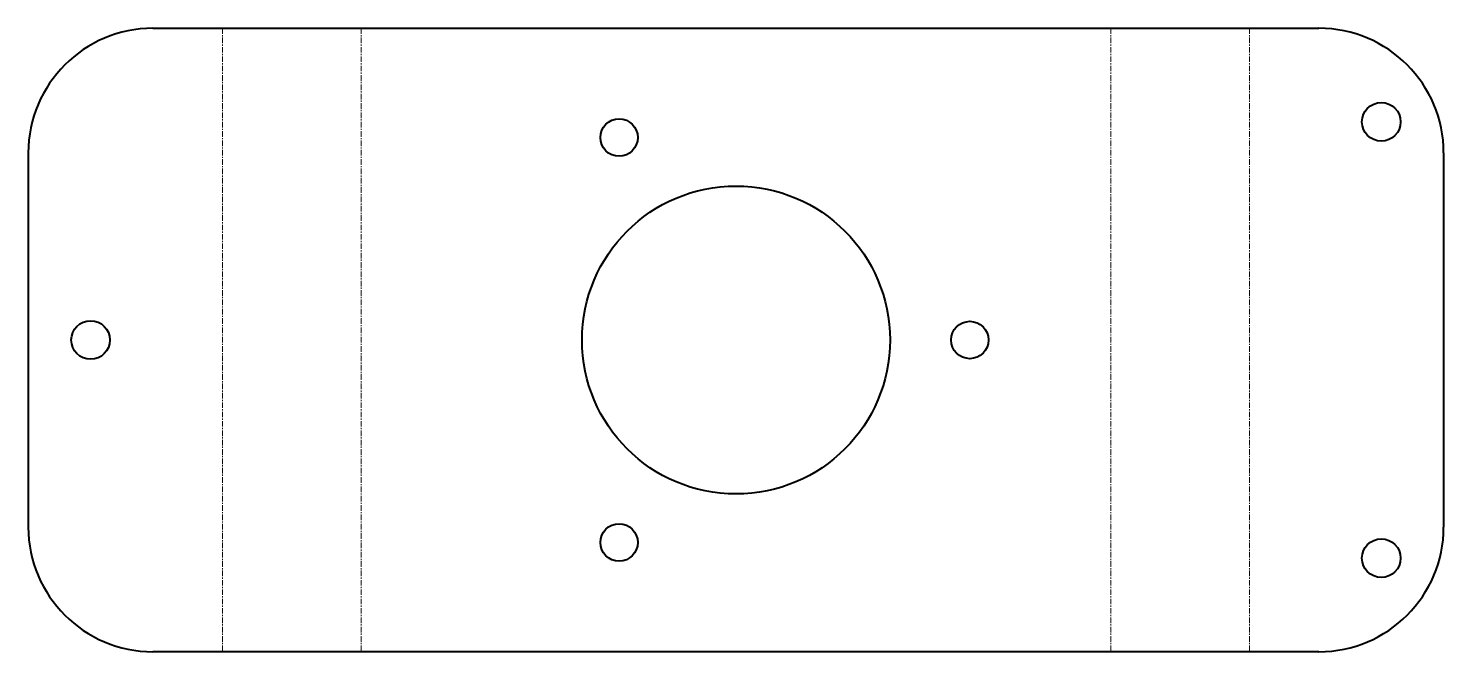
# Model space of a CAD drawing. Header units: inches. Extents: x -48 to 66, y -25 to 25.
import ezdxf

# ---------------------------------------------------------------- set-up
doc = ezdxf.new("R2010")
doc.units = ezdxf.units.IN
doc.header["$MEASUREMENT"] = 0
doc.linetypes.add('CENTER', pattern=[0.72, 0.45, -0.09, 0.09, -0.09])
for name, color, linetype, lineweight in [('SHEETMETAL_BEND_LINES_DOWN', 7, 'CENTER', 13), ('SHEETMETAL_BEND_LINES_UP', 7, 'CENTER', 13), ('Visible', 7, 'Continuous', 40)]:
    doc.layers.add(name, color=color, linetype=linetype, lineweight=lineweight)

msp = doc.modelspace()

# ---------------------------------------------------------------- linework, layer by layer
at = {"layer": 'SHEETMETAL_BEND_LINES_DOWN'}
for p, q in [((-20.8, 25), (-20.8, -25)), ((39.33, 25), (39.33, -25))]:
    msp.add_line(p, q, dxfattribs=at)
at = {"layer": 'SHEETMETAL_BEND_LINES_UP'}
for p, q in [((-31.93, 25), (-31.93, -25)), ((50.47, 25), (50.47, -25))]:
    msp.add_line(p, q, dxfattribs=at)
at = {"layer": 'Visible'}
for p, q in [((-37.5, 25), (56.03, 25)), ((-47.5, 15), (-47.5, -15)), ((66.03, 15), (66.03, -15)), ((56.03, -25), (-37.5, -25))]:
    msp.add_line(p, q, dxfattribs=at)
for centre, radius in [((61.03, 17.5), 1.55), ((-0.11, 16.24), 1.5), ((9.27, 0), 12.35), ((-42.5, 0), 1.55), ((28.02, 0), 1.5), ((-0.11, -16.24), 1.5), ((61.03, -17.5), 1.55)]:
    msp.add_circle(centre, radius, dxfattribs=at)
for centre, start, end in [((-37.5, 15), 90, 180), ((56.03, 15), 0, 90), ((-37.5, -15), 180, 270), ((56.03, -15), 270, 0)]:
    msp.add_arc(centre, 10, start, end, dxfattribs=at)

doc.saveas('drawing.dxf')
